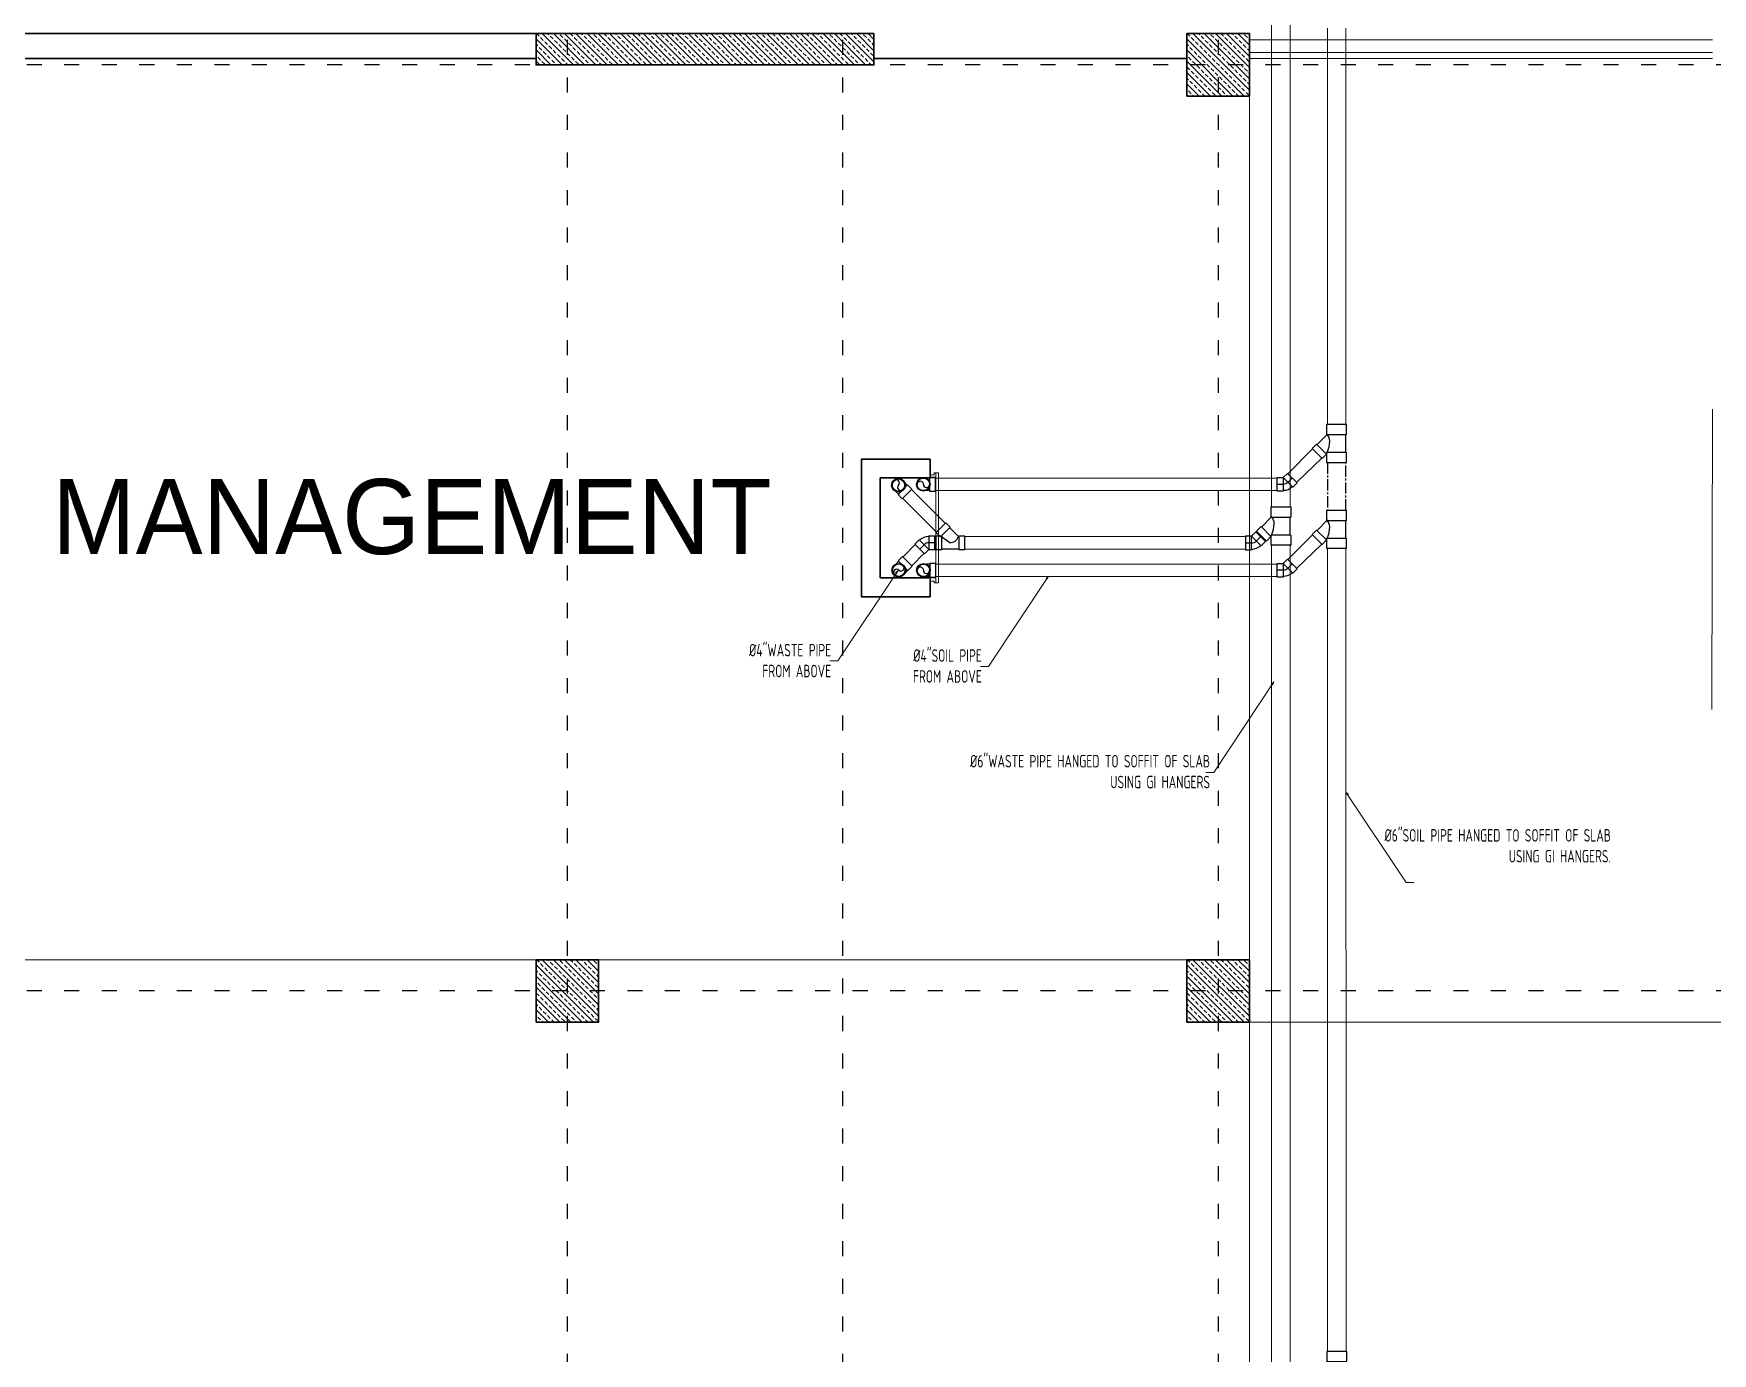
# Model space of a CAD drawing. Header units: millimetres. Extents: x 626118 to 667468, y 4481694 to 4492717.
# Drawn here: x 637444 to 638785, y 4489890 to 4490944 of the extents above; entities that cross this region are included whole.
import ezdxf

# ---------------------------------------------------------------- set-up
doc = ezdxf.new("R2010")
doc.units = ezdxf.units.MM
for name, pattern in [('ACAD_ISO03W100', [30, 12, -18]), ('CENTER2', [1.125, 0.75, -0.125, 0.125, -0.125]), ('DUZ', [500, 500])]:
    doc.linetypes.add(name, pattern=pattern)
doc.layers.get('0').update_dxf_attribs({"color": 1, "linetype": 'DUZ'})
for name, color, linetype in [('DR-TEXT', 3, 'Continuous'), ('DR-WASTE PIPE', 5, 'CENTER2'), ('KOLTAR_F', 145, 'Continuous'), ('PVC', 3, 'Continuous')]:
    doc.layers.add(name, color=color, linetype=linetype)
for name, color, linetype, lineweight in [('DUVAR', 7, 'Continuous', 35), ('iç duvar', 7, 'Continuous', 50), ('KAPEN', 151, 'Continuous', 9), ('KOLON_F', 3, 'Continuous', 35)]:
    doc.layers.add(name, color=color, linetype=linetype, lineweight=lineweight)
doc.styles.add('din.shx', font='din.shx', dxfattribs={"width": 0.7})

# ---------------------------------------------------------------- blocks, each defined once
blk = doc.blocks.new('PVC4')
for p, q in [((-55, 57), (-60, 57)), ((0, 57), (5, 57)), ((-55, -57), (-60, -57)), ((0, -57), (5, -57))]:
    blk.add_line(p, q)
blk.add_lwpolyline([(0, -62), (0, 62), (-55, 62), (-55, -62)], close=True)
blk = doc.blocks.new('PVC6')
for p, q in [((-86.5, 82.5), (-93, 82.5)), ((0, 82.5), (6.5, 82.5)), ((-86.5, -82.5), (-93, -82.5)), ((0, -82.5), (6.5, -82.5))]:
    blk.add_line(p, q)
blk.add_lwpolyline([(0, -89), (0, 89), (-81.5, 89, 0.4142136), (-86.5, 84), (-86.5, -84, 0.4142136), (-81.5, -89)], format="xyb", close=True)
blk = doc.blocks.new('PY64')
for p, q in [((-82, 162), (-82, 2)), ((79, -1), (171, 91))]:
    blk.add_line(p, q)
at = {"color": 9}
for centre, radius, start, end in [((298, 60), 238, 154.7041, 180), ((142, 60), 82.9, 180, 223.6032)]:
    blk.add_arc(centre, radius, start, end, dxfattribs=at)
for name, p, rotation in [('PVC6', (0, 248), 90), ('PVC4', (170, 170), 44.9999999999999), ('PVC6', (0, -84), 270)]:
    blk.add_blockref(name, p, dxfattribs=dict(rotation=rotation))
blk = doc.blocks.new('P904A')
for p, q in [((-57, -57), (-57, -24)), ((57, -57), (57, -24))]:
    blk.add_line(p, q)
blk.add_circle((0, 0), 62)
at = {"color": 9}
blk.add_circle((0, 0), 57, dxfattribs=at)
for centre, start, end in [((0, -28), 90, 270), ((0, 28), 270, 90)]:
    blk.add_arc(centre, 28.5, start, end, dxfattribs=at)
at = {"rotation": 270}
blk.add_blockref('PVC4', (0, -112), dxfattribs=at)
blk = doc.blocks.new('P454')
at = {"color": 8}
blk.add_lwpolyline([(57, 57), (18, 18, 0.198912), (0, -25), (0, -80)], format="xyb", dxfattribs=at)
blk.add_arc((60, -25), 117, 135, 180)
for p, rotation in [((57, 57), 45), ((0, -80), 270)]:
    blk.add_blockref('PVC4', p, dxfattribs=dict(rotation=rotation))
blk = doc.blocks.new('PY4')
for p, q in [((-57, -27), (-57, 129)), ((0, 57), (51, 129)), ((57, -24), (139, 58))]:
    blk.add_line(p, q)
blk.add_arc((86, 57), 85.5, 180, 250.5288)
for p, rotation in [((0, 184), 90), ((137, 137), 45), ((0, -82), 270)]:
    blk.add_blockref('PVC4', p, dxfattribs=dict(rotation=rotation))
blk = doc.blocks.new('A$C9070866a')
at = {"layer": 'iç duvar', "color": 1, "linetype": 'Continuous', "lineweight": 5}
for p, q in [((54.5, 72.2, 0), (6.4, 0)), ((54.5, 72.2, 0), (52.5, 70.3)), ((54.5, 72.2, 0), (53.4, 69.6)), ((6.4, 0), (0, 0))]:
    blk.add_line(p, q, dxfattribs=at)

msp = doc.modelspace()

# ---------------------------------------------------------------- hatches: boundary and pattern name
at = {"layer": 'KOLTAR_F'}
h = msp.add_hatch(dxfattribs=at)
h.set_pattern_fill('ANSI33', color=256, angle=90, style=0)
h.set_pattern_definition([(135, (5142257.9514, 3830310.847), (-4.4901280605, -4.4901280605), []), (135, (5142257.9514, 3830315.337), (-4.4901280605, -4.4901280605), [3.175, -1.5875])])
h.paths.add_polyline_path([(637845.48, 4490944.33), (638115.48, 4490944.33), (638115.48, 4490919.33), (637845.48, 4490919.33)])
h = msp.add_hatch(dxfattribs=at)
h.set_pattern_fill('ANSI33', color=256, angle=90, style=0)
h.set_pattern_definition([(135, (5142777.9514, 3830310.847), (-4.4901280605, -4.4901280605), []), (135, (5142777.9514, 3830315.337), (-4.4901280605, -4.4901280605), [3.175, -1.5875])])
h.paths.add_polyline_path([(638365.48, 4490894.33), (638365.48, 4490944.33), (638415.48, 4490944.33), (638415.48, 4490894.33)])
h = msp.add_hatch(dxfattribs=at)
h.set_pattern_fill('ANSI33', color=256, angle=90, style=0)
h.set_pattern_definition([(135, (5142257.9514, 3829570.847), (-4.4901280605, -4.4901280605), []), (135, (5142257.9514, 3829575.337), (-4.4901280605, -4.4901280605), [3.175, -1.5875])])
h.paths.add_polyline_path([(637845.48, 4490154.33), (637845.48, 4490204.33), (637895.48, 4490204.33), (637895.48, 4490154.33)])
h = msp.add_hatch(dxfattribs=at)
h.set_pattern_fill('ANSI33', color=256, angle=90, style=0)
h.set_pattern_definition([(135, (5142777.9514, 3829570.847), (-4.4901280605, -4.4901280605), []), (135, (5142777.9514, 3829575.337), (-4.4901280605, -4.4901280605), [3.175, -1.5875])])
h.paths.add_polyline_path([(638365.48, 4490154.33), (638365.48, 4490204.33), (638415.48, 4490204.33), (638415.48, 4490154.33)])

# ---------------------------------------------------------------- linework, layer by layer
at = {"color": 232, "linetype": 'ACAD_ISO03W100'}
for p, q in [((637870.48, 4492079.33), (637870.48, 4488949.33)), ((638090.48, 4492079.33), (638090.48, 4488949.33)), ((638390.48, 4492079.33), (638390.48, 4488949.33)), ((641170.48, 4490919.33), (637230.48, 4490919.33)), ((641170.48, 4490179.33), (637230.48, 4490179.33))]:
    msp.add_line(p, q, dxfattribs=at)
at = {"layer": 'DR-WASTE PIPE', "linetype": 'Continuous', "lineweight": 18, "ltscale": 12}
for p, q in [((638433.18, 4490565.9), (638433.18, 4490971.76)), ((638448.18, 4490565.9), (638448.18, 4490971.76)), ((638172.25, 4490553.27, 0), (638145.82, 4490579.69, 0)), ((638138.75, 4490572.66, 0), (638165.19, 4490546.21, 0)), ((638138.98, 4490526.36, 0), (638148.56, 4490536, 0)), ((638188.66, 4490542.41, 0), (638412.53, 4490542.41, 0)), ((638433.18, 4489825.66), (638433.18, 4490535.72)), ((638448.18, 4489825.66), (638448.18, 4490535.72)), ((638146.06, 4490519.33, 0), (638155.44, 4490528.78, 0)), ((638188.44, 4490532.43, 0), (638412.53, 4490532.43, 0))]:
    msp.add_line(p, q, dxfattribs=at)
at = {"layer": 'DR-WASTE PIPE', "color": 6, "linetype": 'Continuous', "lineweight": 18, "ltscale": 12}
for p, q in [((638477.9, 4490948.75, 0), (638477.9, 4490631.83, 0)), ((638492.6, 4490631.83, -0.01), (638492.52, 4490948.75, -0.01)), ((638165.25, 4490589.08, 0), (638437.26, 4490589.08, 0)), ((638165.25, 4490579.11, 0), (638437.26, 4490579.09, 0)), ((638477.9, 4490533.03, 0), (638477.9, 4489891.21, 0)), ((638492.79, 4489891.21, -0.01), (638492.62, 4490533.03, -0.01)), ((638165.27, 4490520.45, 0), (638437.28, 4490520.45, 0)), ((638165.27, 4490510.48, 0), (638437.28, 4490510.46, 0))]:
    msp.add_line(p, q, dxfattribs=at)
at = {"layer": 'DR-WASTE PIPE', "color": 6, "ltscale": 12}
for p, q in [((638477.63, 4490623.97, -0.01), (638477.63, 4490623.95, -0.01)), ((638477.63, 4490609.57, -0.01), (638477.63, 4490609.52, -0.01)), ((638477.9, 4490601.66, 0), (638477.9, 4490563.2, 0)), ((638492.61, 4490563.2, -0.01), (638492.6, 4490601.66, -0.01)), ((638477.9, 4490555.66, 0), (638477.9, 4490555.04, 0)), ((638477.9, 4490541.48, 0), (638477.9, 4490540.89, 0))]:
    msp.add_line(p, q, dxfattribs=at)
at = {"layer": 'DR-WASTE PIPE', "ltscale": 12}
msp.add_line((638433.18, 4490558.03), (638433.18, 4490558.09), dxfattribs=at)
at = {"layer": 'DUVAR'}
for p, q in [((637375.48, 4490944.33), (637845.48, 4490944.33)), ((637375.48, 4490924.33), (637845.48, 4490924.33)), ((638365.48, 4490924.33), (638115.48, 4490924.33)), ((638105.48, 4490494.33), (638105.48, 4490604.33)), ((638105.48, 4490604.33), (638160.48, 4490604.33)), ((638160.48, 4490589.33), (638160.48, 4490604.33)), ((638120.48, 4490589.33), (638120.48, 4490509.33)), ((638120.48, 4490589.33), (638160.48, 4490589.33)), ((638120.48, 4490509.33), (638160.48, 4490509.33)), ((638160.48, 4490508.08), (638160.48, 4490494.33)), ((638105.48, 4490494.33), (638160.48, 4490494.33))]:
    msp.add_line(p, q, dxfattribs=at)
at = {"layer": 'iç duvar', "color": 252, "linetype": 'Continuous', "lineweight": 5, "true_color": 0x939598}
for p, q in [((638785.48, 4490924.33), (638415.48, 4490924.33)), ((638415.48, 4490204.33), (638415.48, 4490894.33)), ((637375.48, 4490204.33), (637845.48, 4490204.33)), ((637895.48, 4490204.33), (638365.48, 4490204.33))]:
    msp.add_line(p, q, dxfattribs=at)
at = {"layer": 'iç duvar', "color": 251, "lineweight": 5}
msp.add_line((638785.48, 4490644.33), (638785.01, 4490404.33), dxfattribs=at)
at = {"layer": 'iç duvar', "color": 1, "linetype": 'Continuous', "lineweight": 5}
for p, q in [((638446.44, 4490592.89, 0), (638465.7, 4490612.12, -0.01)), ((638453.5, 4490585.82, 0), (638473.03, 4490604.79, -0.01)), ((638446.46, 4490524.25, 0), (638465.72, 4490543.48, -0.01)), ((638453.53, 4490517.19, 0), (638473.05, 4490536.16, -0.01))]:
    msp.add_line(p, q, dxfattribs=at)
at = {"layer": 'iç duvar', "color": 7, "linetype": 'Continuous', "lineweight": 5}
msp.add_lwpolyline([(639000.48, 4489094.33), (638415.48, 4489094.33), (638415.48, 4490154.33), (639985.48, 4490154.33), (639985.48, 4489094.33), (639400.48, 4489094.33)], dxfattribs=at)
at = {"layer": 'KAPEN'}
for p, q in [((638785.48, 4490939.33), (638415.48, 4490939.33)), ((638785.48, 4490929.33), (638415.48, 4490929.33))]:
    msp.add_line(p, q, dxfattribs=at)
for points in [[(638164.98, 4490589.33), (638164.98, 4490593.33), (638163.48, 4490593.33), (638163.48, 4490591.83), (638160.48, 4490591.83), (638160.48, 4490589.33), (638164.98, 4490589.33)], [(638164.98, 4490589.33), (638164.98, 4490593.33), (638163.48, 4490593.33), (638163.48, 4490591.83), (638160.48, 4490591.83), (638160.48, 4490589.33), (638164.98, 4490589.33)], [(638164.98, 4490509.33), (638164.98, 4490505.33), (638163.48, 4490505.33), (638163.48, 4490506.83), (638160.48, 4490506.83), (638160.48, 4490509.33), (638164.98, 4490509.33)]]:
    msp.add_lwpolyline(points, close=True, dxfattribs=at)
for points in [[(638164.98, 4490549.33), (638164.98, 4490593.33), (638166.98, 4490593.33), (638166.98, 4490549.33)], [(638164.98, 4490549.33), (638164.98, 4490505.33), (638166.98, 4490505.33), (638166.98, 4490549.33)]]:
    msp.add_lwpolyline(points, dxfattribs=at)
at = {"layer": 'KOLON_F'}
for points in [[(638115.48, 4490944.33), (637845.48, 4490944.33), (637845.48, 4490919.33), (638115.48, 4490919.33)], [(638365.48, 4490894.33), (638365.48, 4490944.33), (638415.48, 4490944.33), (638415.48, 4490894.33)], [(637845.48, 4490154.33), (637845.48, 4490204.33), (637895.48, 4490204.33), (637895.48, 4490154.33)], [(637845.48, 4490154.33), (637845.48, 4490204.33), (637895.48, 4490204.33), (637895.48, 4490154.33)], [(638365.48, 4490154.33), (638365.48, 4490204.33), (638415.48, 4490204.33), (638415.48, 4490154.33)]]:
    msp.add_lwpolyline(points, close=True, dxfattribs=at)

# ---------------------------------------------------------------- block references
at = {"layer": 'iç duvar', "color": 1, "linetype": 'Continuous', "lineweight": 5}
for p in [(638080.22, 4490443.02), (638200.6, 4490438.7), (638380.57, 4490354.02)]:
    msp.add_blockref('A$C9070866a', p, dxfattribs=at)
at = {"layer": 'iç duvar', "color": 1, "linetype": 'Continuous', "lineweight": 5, "xscale": -1}
msp.add_blockref('A$C9070866a', (638547.16, 4490266.06, -0.01), dxfattribs=at)
at = {"layer": 'PVC'}
for name, p, xscale, yscale, zscale, rotation in [('PY64', (638485.11, 4490624.2, -0.01), 0.090881797833463, 0.090881797833463, 0.090881797833463, 180), ('P904A', (638135.07, 4490583.43, 0), 0.08748200112126518, 0.08748200112126518, 0.08748200112126518, 44.86565673690914), ('P904A', (638155.01, 4490584.1, 0), 0.08748200112126518, 0.08748200112126518, 0.08748200112126518, 89.99999999999999), ('P454', (638444.7, 4490584.09, 0), -0.08762939043845829, 0.08762939043845829, 0.08762939043845829, 270), ('PY64', (638440.68, 4490558.26), 0.090881797833463, 0.090881797833463, 0.090881797833463, 180), ('PY64', (638485.13, 4490555.57, -0.01), 0.090881797833463, 0.090881797833463, 0.090881797833463, 180), ('PY4', (638181.04, 4490537.42, 0), 0.08755647272676778, 0.08755647272676778, 0.08755647272676778, 90.00000000000001), ('P454', (638419.54, 4490537.35), 0.08762939043845833, 0.08762939043845833, 0.08762939043845833, 134.999999996123), ('P454', (638157.05, 4490537.42, 0), 0.08762939043845827, 0.08762939043845827, 0.08762939043845827, 314.9999999892816), ('P904A', (638135.31, 4490515.58, 0), 0.08748200112126518, 0.08748200112126518, 0.08748200112126518, 135.2067882080548), ('P454', (638444.73, 4490515.46, 0), -0.08762939043845829, 0.08762939043845829, 0.08762939043845829, 270), ('P904A', (638155.04, 4490515.46, 0), 0.08748200112126518, 0.08748200112126518, 0.08748200112126518, 89.99999999999999), ('PY64', (638485.38, 4489883.58, 0), 0.090881797833463, 0.090881797833463, 0.090881797833463, 180)]:
    msp.add_blockref(name, p, dxfattribs=dict(at, xscale=xscale, yscale=yscale, zscale=zscale, rotation=rotation))

# ---------------------------------------------------------------- texts
at = {"insert": (637458.72, 4490588.41), "char_height": 60, "attachment_point": 1}
msp.add_mtext_dynamic_manual_height_columns('{\\fCentury Gothic|b0|i0|c162|p34;\\C7;MANAGEMENT}', width=668.3944, gutter_width=12.5, heights=[0], dxfattribs=at)
at = {"layer": 'DR-TEXT', "char_height": 10, "attachment_point": 9, "style": 'din.shx'}
for s, insert, width in [('%%C4"WASTE PIPE\\PFROM ABOVE ', (638081.32, 4490429.95, 0), 110.1758), ('%%C4"SOIL PIPE\\PFROM ABOVE ', (638201.71, 4490425.63, 0), 110.1758), ('%%C6"WASTE PIPE HANGED TO SOFFIT OF SLAB USING GI HANGERS ', (638384.05, 4490341.25, 0), 192.8363), ('%%C6"SOIL PIPE HANGED TO SOFFIT OF SLAB USING GI HANGERS.\\P ', (638704.41, 4490265.3, -0.01), 189.0034)]:
    msp.add_mtext(s, dxfattribs=dict(at, insert=insert, width=width))

doc.saveas('drawing.dxf')
